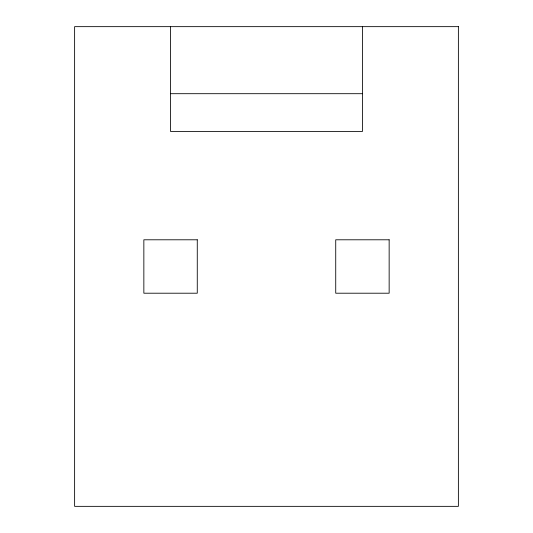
<?xml version="1.0" encoding="UTF-8"?>
<svg xmlns="http://www.w3.org/2000/svg" width="533" height="533" viewBox="0 0 533 533"><rect width="100%" height="100%" fill="white"/><g stroke="black" fill="none" stroke-linecap="round" stroke-linejoin="round"><path stroke-width="0.8" d="M170.56 93.695L362.44 93.695M362.44 26.65L362.44 131.464L170.56 131.464L170.56 26.65M458.38 26.65L74.62 26.65L74.62 506.35L458.38 506.35L458.38 26.65M197.27 239.79L143.85 239.79L143.85 293.21L197.27 293.21L197.27 239.79M389.15 239.79L335.73 239.79L335.73 293.21L389.15 293.21L389.15 239.79"/></g></svg>
